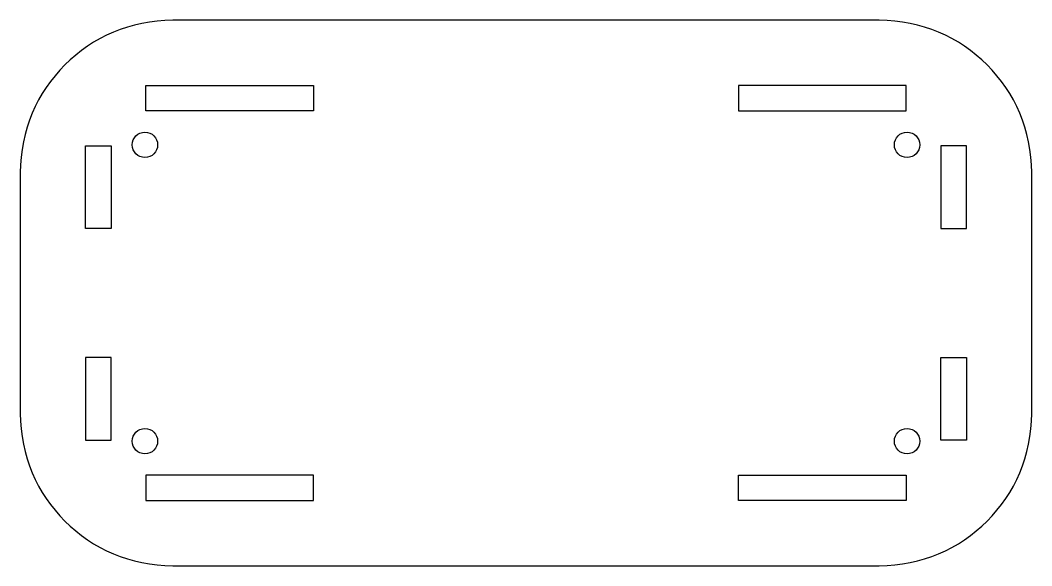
# Model space of a CAD drawing. Extents: x -60 to 60, y -4 to 61.
import ezdxf

# ---------------------------------------------------------------- set-up
doc = ezdxf.new("R2010")
doc.units = 0
doc.layers.get('0').update_dxf_attribs({"linetype": 'continuous'})

# ---------------------------------------------------------------- blocks, each defined once
blk = doc.blocks.new('BODY013')
at = {"color": 0}
for p, q in [((41.72, 60.72), (-41.72, 60.72)), ((-44.9, 53), (-25.1, 53)), ((-44.9, 50), (-44.9, 53)), ((-25.1, 53), (-25.1, 50)), ((25.1, 53), (25.1, 50)), ((44.9, 53), (25.1, 53)), ((44.9, 50), (44.9, 53)), ((-25.1, 50), (-44.9, 50)), ((25.1, 50), (44.9, 50)), ((-52, 45.9), (-49, 45.9)), ((-52, 36.1), (-52, 45.9)), ((-49, 45.9), (-49, 36.1)), ((49, 45.9), (49, 36.1)), ((52, 45.9), (49, 45.9)), ((52, 36.1), (52, 45.9)), ((-59.72, 42.72), (-59.72, 14.28)), ((59.72, 14.28), (59.72, 42.72)), ((-49, 36.1), (-52, 36.1)), ((49, 36.1), (52, 36.1)), ((-52, 20.9), (-52, 11.1)), ((-49, 20.9), (-52, 20.9)), ((-49, 11.1), (-49, 20.9)), ((49, 11.1), (49, 20.9)), ((49, 20.9), (52, 20.9)), ((52, 20.9), (52, 11.1)), ((-52, 11.1), (-49, 11.1)), ((52, 11.1), (49, 11.1)), ((-44.9, 7), (-44.9, 4)), ((-25.1, 7), (-44.9, 7)), ((-25.1, 4), (-25.1, 7)), ((25.1, 4), (25.1, 7)), ((25.1, 7), (44.9, 7)), ((44.9, 7), (44.9, 4)), ((-44.9, 4), (-25.1, 4)), ((44.9, 4), (25.1, 4)), ((-41.72, -3.72), (41.72, -3.72))]:
    blk.add_line(p, q, dxfattribs=at)
for centre in [(-45, 46), (45, 46), (-45, 11), (45, 11)]:
    blk.add_circle(centre, 1.5, dxfattribs=at)
for centre, start, end in [((-41.72, 42.72), 90, -180), ((41.72, 42.72), 0, 90), ((-41.72, 14.28), 180, -90), ((41.72, 14.28), -90, 0)]:
    blk.add_arc(centre, 18, start, end, dxfattribs=at)

msp = doc.modelspace()

# ---------------------------------------------------------------- block references
at = {"color": 0}
msp.add_blockref('BODY013', (0, 0), dxfattribs=at)

doc.saveas('drawing.dxf')
